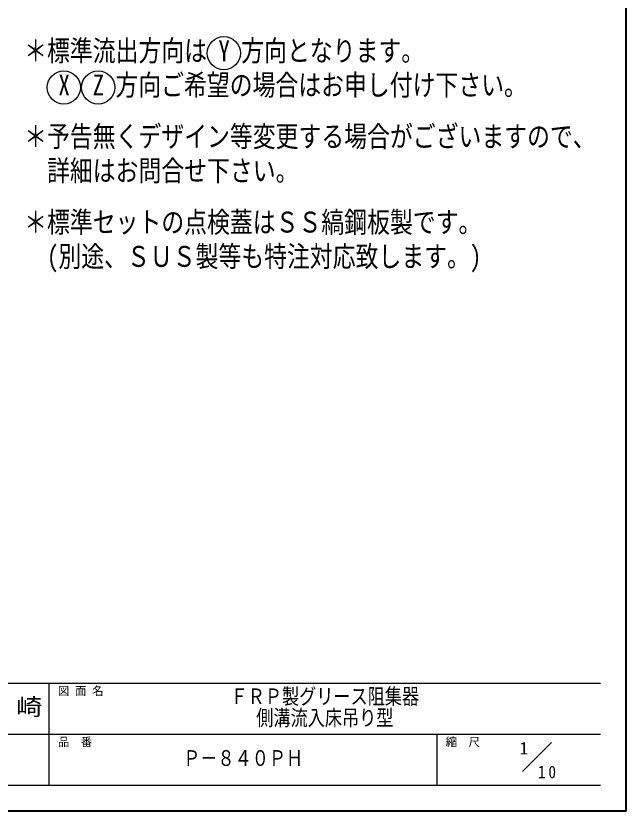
# Model space of a CAD drawing. Units: millimetres at full size, sheet at 1:10; details may follow other scales. Extents: x -2096 to 1954, y -1403 to 1407.
# Drawn here: x 886 to 1954, y -1403 to -11 of the extents above; entities that cross this region are included whole.
import ezdxf
from ezdxf.enums import TextEntityAlignment as Align

# ---------------------------------------------------------------- set-up
doc = ezdxf.new("R2010")
doc.units = ezdxf.units.MM
doc.header["$LTSCALE"] = 10
doc.layers.add('0-0_ﾚｲﾔ1', color=4, linetype='Continuous', lineweight=9)
doc.styles.add('ＭＳ ゴシック', font='')
doc.styles.get('ＭＳ ゴシック').set_extended_font_data('MS Gothic')

msp = doc.modelspace()

# ---------------------------------------------------------------- linework, layer by layer
at = {"layer": '0-0_ﾚｲﾔ1', "color": 1, "lineweight": 40}
for q in [(1953.99, 1406.88), (-2096.01, -1403.12)]:
    msp.add_line((1953.99, -1403.12), q, dxfattribs=at)
at = {"layer": '0-0_ﾚｲﾔ1', "color": 6, "lineweight": 25}
for p, q in [((1908.99, -1179.55), (-71.01, -1179.55)), ((944.7, -1358.12), (944.7, -1179.55)), ((1908.99, -1268.84), (676.84, -1268.84)), ((1623.27, -1358.12), (1623.27, -1268.84)), ((1908.99, -1358.12), (-71.01, -1358.12))]:
    msp.add_line(p, q, dxfattribs=at)
at = {"layer": '0-0_ﾚｲﾔ1', "color": 7, "lineweight": 18}
msp.add_line((1772.77, -1333.63), (1823.27, -1283.12), dxfattribs=at)
at = {"layer": '0-0_ﾚｲﾔ1', "color": 5, "lineweight": 25}
for centre in [(1250.15, -76.45), (970.15, -136.45), (1030.15, -136.45)]:
    msp.add_circle(centre, 29, dxfattribs=at)

# ---------------------------------------------------------------- texts
at = {"layer": '0-0_ﾚｲﾔ1', "color": 7, "style": 'ＭＳ ゴシック'}
for s, height, width, p in [('＊標準流出方向は Y 方向となります。', 36.66, 0.8, (900.65, -101.45)), (' X  Z 方向ご希望の場合はお申し付け下さい。', 36.66, 0.8, (940.65, -161.45)), ('＊予告無くデザイン等変更する場合がございますので、', 36.66, 0.8, (900.65, -251.45)), ('詳細はお問合せ下さい。', 36.66, 0.8, (940.65, -311.45)), ('＊標準セットの点検蓋はＳＳ縞鋼板製です。', 36.66, 0.8, (900.65, -401.45)), ('(別途、ＳＵＳ製等も特注対応致します。)', 36.66, 0.8, (940.65, -461.45)), ('ＦＲＰ製グリース阻集器', 27.49, 0.8, (1261.84, -1224.19)), ('千\u3000崎', 29.33, 1.15, (794.7, -1244.19)), ('側溝流入床吊り型', 27.49, 0.8, (1306.84, -1261.69)), ('Ｐ－８４０ＰＨ', 27.49, 0.8, (1178.99, -1332.23))]:
    msp.add_text(s, height=height, dxfattribs=dict(at, width=width)).set_placement(p, align=Align.BOTTOM_LEFT)
for s, height, p in [('図 面 名', 14.66, (959.7, -1204.55)), ('品\u3000番', 14.66, (959.7, -1293.84)), ('縮\u3000尺', 14.66, (1638.27, -1293.84)), ('1', 21.99, (1767.69, -1310.64))]:
    msp.add_text(s, height=height, dxfattribs=at).set_placement(p, align=Align.BOTTOM_LEFT)
at = {"layer": '0-0_ﾚｲﾔ1', "color": 7, "insert": (1799.66, -1346.02), "char_height": 21.99, "attachment_point": 7, "style": 'ＭＳ ゴシック'}
msp.add_mtext('\\T1.36;\\W0.9;10', dxfattribs=at)

doc.saveas('drawing.dxf')
